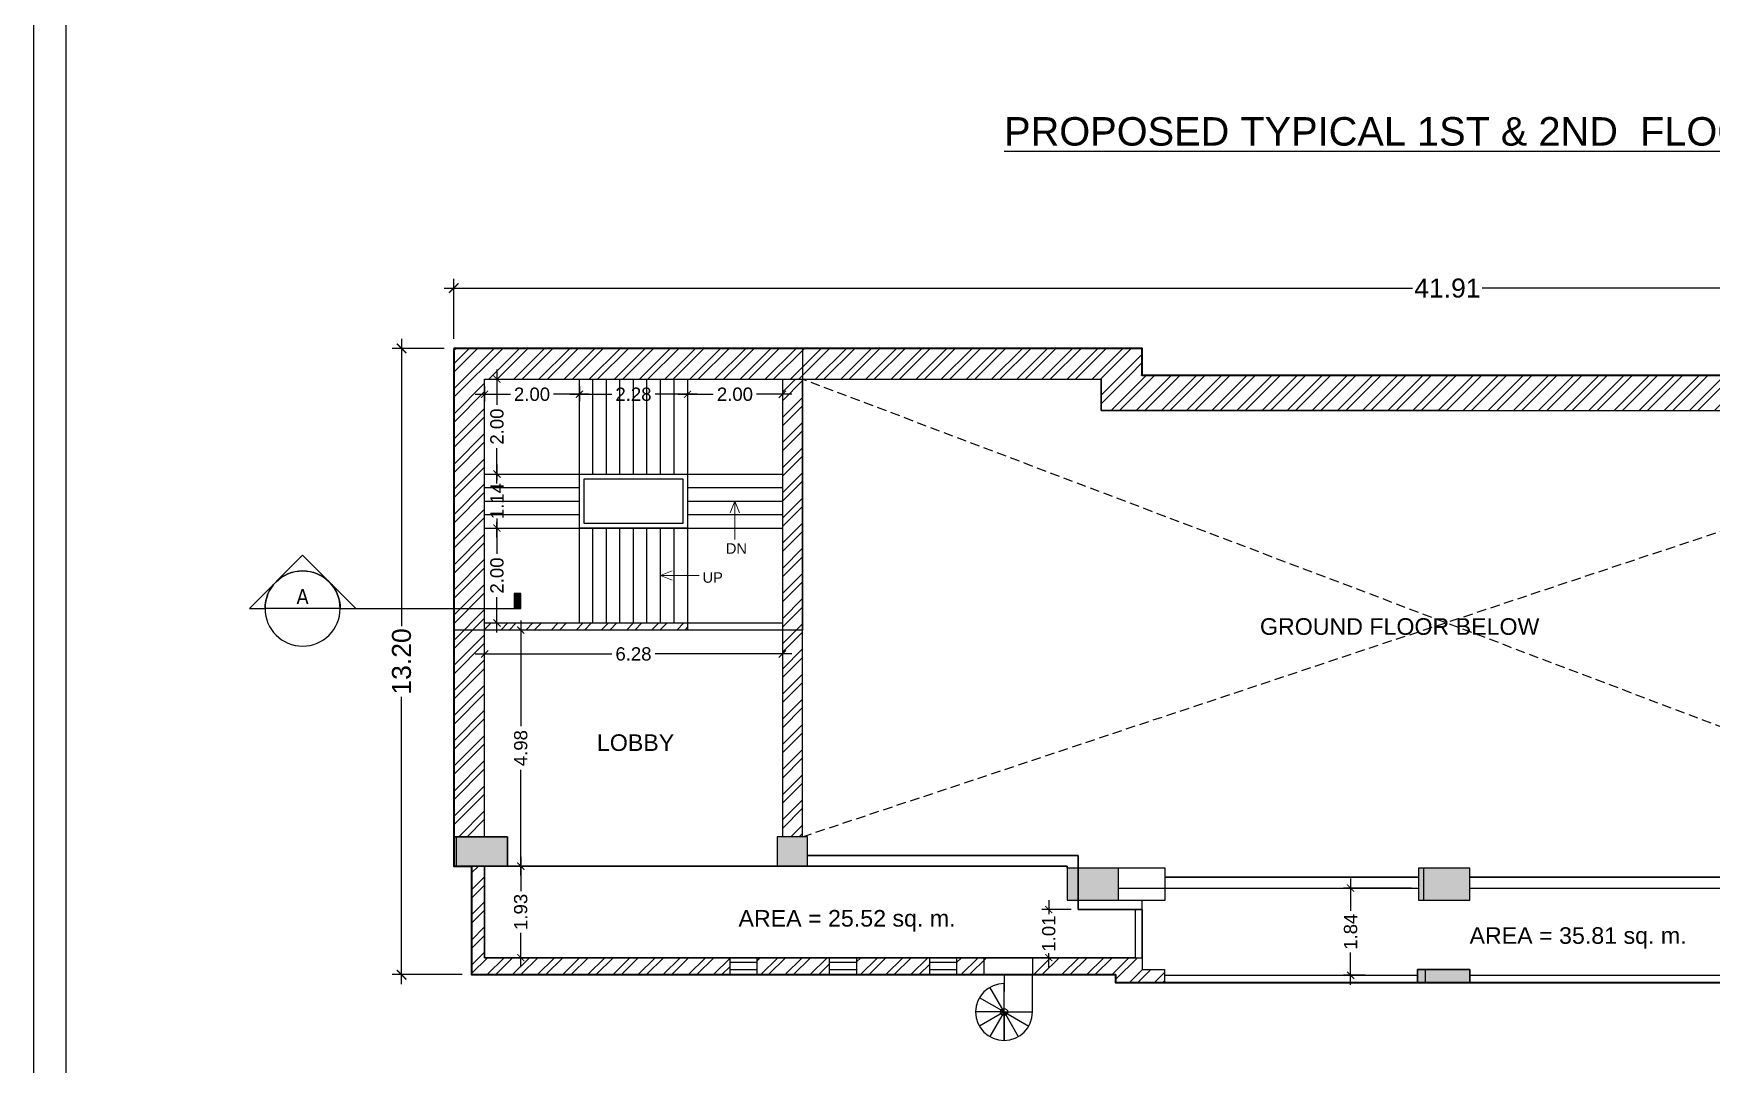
# Model space of a CAD drawing. Header units: millimetres. Extents: x -634016 to -633680, y -35980 to -35884.
# Drawn here: x -633847.47 to -633812.08, y -35938.07 to -35916.34 of the extents above; entities that cross this region are included whole.
import ezdxf
from ezdxf.enums import TextEntityAlignment as Align

# ---------------------------------------------------------------- set-up
doc = ezdxf.new("R2010")
doc.units = ezdxf.units.MM
doc.header["$LTSCALE"] = 200
doc.header["$MEASUREMENT"] = 0
doc.header["$PDMODE"] = 3
doc.linetypes.add('HIDDEN', pattern=[0.375, 0.25, -0.125])
doc.layers.get('0').update_dxf_attribs({"linetype": 'CONTINUOUS'})
doc.layers.get('DEFPOINTS').update_dxf_attribs({"color": 11, "linetype": 'CONTINUOUS'})
for name, color, linetype in [('00 PRO', 3, 'CONTINUOUS'), ('COL', 253, 'CONTINUOUS'), ('FUR', 7, 'CONTINUOUS'), ('Section Line', 6, 'CONTINUOUS'), ('STAIR', 252, 'CONTINUOUS'), ('Wall', 7, 'CONTINUOUS'), ('WIN', 160, 'CONTINUOUS')]:
    doc.layers.add(name, color=color, linetype=linetype)
for name, color, linetype, lineweight in [('DIM', 11, 'CONTINUOUS', 25), ('LEGEND', 3, 'CONTINUOUS', 25), ('Text', 7, 'CONTINUOUS', 100)]:
    doc.layers.add(name, color=color, linetype=linetype, lineweight=lineweight)
doc.styles.add('Arial', font='arial.ttf')
doc.styles.add('style1', font='arial.ttf', dxfattribs={"height": 6})
doc.styles.add('Tahoma', font='tahoma.ttf')
doc.dimstyles.new('Copy of STANDARD', dxfattribs={"dimtxt": 0.4, "dimasz": 0.2, "dimexe": 0.2, "dimexo": 0.2, "dimgap": 0.09, "dimtad": 0, "dimzin": 0, "dimdsep": 46, "dimtxsty": 'Arial', "dimblk": 'ARCHTICK', "dimcen": 0.09, "dimdle": 0.2, "dimclrd": 253, "dimclre": 253, "dimclrt": 7, "dimadec": 0, "dimazin": 0, "dimtfac": 1, "dimtofl": 0, "dimtmove": 0, "dimatfit": 3, "dimldrblk": 'ARCHTICK', "dimfxl": 0.18, "dimtolj": 1, "dimtzin": 0, "dimarcsym": 0})
pattern_1 = [(45, (1871.1088, -182.90033), (-0.26516504294, 0.26516504294), []), (45, (1871.2856, -182.90033), (-0.26516504294, 0.26516504294), [])]

# ---------------------------------------------------------------- blocks, each defined once
blk = doc.blocks.new('*U3')
blk.add_hatch(color=256).paths.add_polyline_path([(-1.812, 0.125), (-1.757, 0.125), (-1.757, 0), (-1.812, 0)])
at = {"color": 1, "true_color": 0xff0000}
blk.add_line((-0.313, 0), (-1.812, 0), dxfattribs=at)
blk.add_line((-0.313, 0), (0.312, 0))
blk.add_lwpolyline([(-0.313, 0), (-0.442, 0), (0, 0.442), (0.442, 0), (0.312, 0, 1)], format="xyb", close=True, dxfattribs=at)
blk.add_lwpolyline([(-1.812, 0.125), (-1.757, 0.125), (-1.757, 0), (-1.812, 0)], close=True, dxfattribs=at)
blk.add_circle((0, 0), 0.312, dxfattribs=at)
at = {"style": 'Tahoma', "flags": 8}
blk.add_attdef('VIEWNUMBER', text='', height=0.125, dxfattribs=at).set_placement((0, 0), align=Align.BOTTOM_CENTER)
blk.add_attdef('SHEETNUMBER', text='', height=0.125, dxfattribs=at).set_placement((0, -0.063), align=Align.TOP_CENTER)
blk = doc.blocks.new('_ArchTick')
at = {"color": 0, "linetype": 'ByBlock', "const_width": 0.15}
blk.add_lwpolyline([(-0.5, -0.5), (0.5, 0.5)], dxfattribs=at)
blk = doc.blocks.new('*D279')
at = {"layer": 'DEFPOINTS', "color": 0, "transparency": 16777216}
for p in [(-633838.61, -35921.706), (-633838.61, -35922.974), (-633796.697, -35923.545)]:
    blk.add_point(p, dxfattribs=at)
at = {"layer": 'DIM', "color": 253, "lineweight": -2, "transparency": 16777216}
for p, q in [((-633838.81, -35921.706), (-633818.387, -35921.706)), ((-633838.61, -35922.774), (-633838.61, -35921.506)), ((-633796.497, -35921.706), (-633816.919, -35921.706)), ((-633796.697, -35923.345), (-633796.697, -35921.506))]:
    blk.add_line(p, q, dxfattribs=at)
at = {"layer": 'DIM', "color": 253, "lineweight": -2, "transparency": 16777216, "xscale": 0.2, "yscale": 0.2, "zscale": 0.2, "rotation": 180}
blk.add_blockref('_ArchTick', (-633838.61, -35921.706), dxfattribs=at)
at = {"layer": 'DIM', "color": 253, "lineweight": -2, "transparency": 16777216, "xscale": 0.2, "yscale": 0.2, "zscale": 0.2}
blk.add_blockref('_ArchTick', (-633796.697, -35921.706), dxfattribs=at)
at = {"layer": 'DIM', "color": 7, "transparency": 16777216, "insert": (-633817.653, -35921.706), "char_height": 0.4, "attachment_point": 5, "style": 'Arial'}
blk.add_mtext('\\A1;41.91', dxfattribs=at)
blk = doc.blocks.new('*D280')
at = {"layer": 'DEFPOINTS', "color": 0, "transparency": 16777216}
for p in [(-633838.61, -35922.974), (-633839.711, -35936.176), (-633838.236, -35936.176)]:
    blk.add_point(p, dxfattribs=at)
at = {"layer": 'DIM', "color": 253, "lineweight": -2, "transparency": 16777216}
for p, q in [((-633839.711, -35922.774), (-633839.711, -35928.829)), ((-633838.81, -35922.974), (-633839.911, -35922.974)), ((-633839.711, -35936.376), (-633839.711, -35930.32)), ((-633838.436, -35936.176), (-633839.911, -35936.176))]:
    blk.add_line(p, q, dxfattribs=at)
at = {"layer": 'DIM', "color": 253, "lineweight": -2, "transparency": 16777216, "xscale": 0.2, "yscale": 0.2, "zscale": 0.2}
for p, rotation in [((-633839.711, -35922.974), 90), ((-633839.711, -35936.176), 270)]:
    blk.add_blockref('_ArchTick', p, dxfattribs=dict(at, rotation=rotation))
at = {"layer": 'DIM', "color": 7, "transparency": 16777216, "insert": (-633839.711, -35929.575), "char_height": 0.4, "attachment_point": 5, "rotation": 90, "style": 'Arial'}
blk.add_mtext('\\A1;13.20', dxfattribs=at)
blk = doc.blocks.new('*D282')
at = {"layer": 'DEFPOINTS', "color": 0, "transparency": 16777216}
for p in [(-633825.439, -35934.805), (-633826.06, -35935.819), (-633825.439, -35935.819)]:
    blk.add_point(p, dxfattribs=at)
at = {"layer": 'DIM', "color": 253, "lineweight": -2, "transparency": 16777216}
for p, q in [((-633825.589, -35934.805), (-633826.21, -35934.805)), ((-633826.06, -35934.605), (-633826.06, -35934.899)), ((-633825.589, -35935.819), (-633826.21, -35935.819)), ((-633826.06, -35936.019), (-633826.06, -35935.726))]:
    blk.add_line(p, q, dxfattribs=at)
at = {"layer": 'DIM', "color": 253, "lineweight": -2, "transparency": 16777216, "xscale": 0.15, "yscale": 0.15, "zscale": 0.15}
for p, rotation in [((-633826.06, -35934.805), 90), ((-633826.06, -35935.819), 270)]:
    blk.add_blockref('_ArchTick', p, dxfattribs=dict(at, rotation=rotation))
at = {"layer": 'DIM', "color": 7, "transparency": 16777216, "insert": (-633826.06, -35935.312), "char_height": 0.28, "attachment_point": 5, "rotation": 90, "style": 'Arial'}
blk.add_mtext('\\A1;1.01', dxfattribs=at)
blk = doc.blocks.new('*D283')
at = {"layer": 'DEFPOINTS', "color": 0, "transparency": 16777216}
for p in [(-633837.197, -35933.89), (-633836.606, -35933.89), (-633837.888, -35935.819)]:
    blk.add_point(p, dxfattribs=at)
at = {"layer": 'DIM', "color": 253, "lineweight": -2, "transparency": 16777216}
for p, q in [((-633837.197, -35933.69), (-633837.197, -35934.414)), ((-633836.756, -35933.89), (-633837.347, -35933.89)), ((-633837.197, -35936.019), (-633837.197, -35935.295)), ((-633837.738, -35935.819), (-633837.047, -35935.819))]:
    blk.add_line(p, q, dxfattribs=at)
at = {"layer": 'DIM', "color": 253, "lineweight": -2, "transparency": 16777216, "xscale": 0.15, "yscale": 0.15, "zscale": 0.15}
for p, rotation in [((-633837.197, -35933.89), 90), ((-633837.197, -35935.819), 270)]:
    blk.add_blockref('_ArchTick', p, dxfattribs=dict(at, rotation=rotation))
at = {"layer": 'DIM', "color": 7, "transparency": 16777216, "insert": (-633837.197, -35934.854), "char_height": 0.28, "attachment_point": 5, "rotation": 90, "style": 'Arial'}
blk.add_mtext('\\A1;1.93', dxfattribs=at)
blk = doc.blocks.new('*D284')
at = {"layer": 'DEFPOINTS', "color": 0, "transparency": 16777216}
for p in [(-633818.263, -35934.352), (-633819.694, -35936.191), (-633819.237, -35936.191)]:
    blk.add_point(p, dxfattribs=at)
at = {"layer": 'DIM', "color": 253, "lineweight": -2, "transparency": 16777216}
for p, q in [((-633819.694, -35934.152), (-633819.694, -35934.832)), ((-633818.413, -35934.352), (-633819.844, -35934.352)), ((-633819.694, -35936.391), (-633819.694, -35935.712)), ((-633819.387, -35936.191), (-633819.844, -35936.191))]:
    blk.add_line(p, q, dxfattribs=at)
at = {"layer": 'DIM', "color": 253, "lineweight": -2, "transparency": 16777216, "xscale": 0.15, "yscale": 0.15, "zscale": 0.15}
for p, rotation in [((-633819.694, -35934.352), 90), ((-633819.694, -35936.191), 270)]:
    blk.add_blockref('_ArchTick', p, dxfattribs=dict(at, rotation=rotation))
at = {"layer": 'DIM', "color": 7, "transparency": 16777216, "insert": (-633819.694, -35935.272), "char_height": 0.28, "attachment_point": 5, "rotation": 90, "style": 'Arial'}
blk.add_mtext('\\A1;1.84', dxfattribs=at)
blk = doc.blocks.new('*D4')
at = {"layer": 'DEFPOINTS', "color": 0, "transparency": 16777216}
for p in [(-634918.319, -35969.072), (-634916.319, -35969.072), (-634916.319, -35969.392)]:
    blk.add_point(p, dxfattribs=at)
at = {"layer": 'DIM', "color": 253, "lineweight": -2, "transparency": 16777216}
for p, q in [((-634918.319, -35969.222), (-634918.319, -35969.542)), ((-634916.319, -35969.222), (-634916.319, -35969.542)), ((-634918.519, -35969.392), (-634917.775, -35969.392)), ((-634916.119, -35969.392), (-634916.863, -35969.392))]:
    blk.add_line(p, q, dxfattribs=at)
at = {"layer": 'DIM', "color": 253, "lineweight": -2, "transparency": 16777216, "xscale": 0.15, "yscale": 0.15, "zscale": 0.15, "rotation": 180}
blk.add_blockref('_ArchTick', (-634918.319, -35969.392), dxfattribs=at)
at = {"layer": 'DIM', "color": 253, "lineweight": -2, "transparency": 16777216, "xscale": 0.15, "yscale": 0.15, "zscale": 0.15}
blk.add_blockref('_ArchTick', (-634916.319, -35969.392), dxfattribs=at)
at = {"layer": 'DIM', "color": 7, "transparency": 16777216, "insert": (-634917.319, -35969.392), "char_height": 0.28, "attachment_point": 5, "style": 'Arial'}
blk.add_mtext('\\A1;2.00', dxfattribs=at)
blk = doc.blocks.new('*D5')
at = {"layer": 'DEFPOINTS', "color": 0, "transparency": 16777216}
for p in [(-634916.319, -35969.072), (-634914.039, -35969.392), (-634914.039, -35969.392)]:
    blk.add_point(p, dxfattribs=at)
at = {"layer": 'DIM', "color": 253, "lineweight": -2, "transparency": 16777216}
for p, q in [((-634916.319, -35969.222), (-634916.319, -35969.542)), ((-634916.519, -35969.392), (-634915.635, -35969.392)), ((-634913.839, -35969.392), (-634914.723, -35969.392))]:
    blk.add_line(p, q, dxfattribs=at)
at = {"layer": 'DIM', "color": 253, "lineweight": -2, "transparency": 16777216, "xscale": 0.15, "yscale": 0.15, "zscale": 0.15, "rotation": 180}
blk.add_blockref('_ArchTick', (-634916.319, -35969.392), dxfattribs=at)
at = {"layer": 'DIM', "color": 253, "lineweight": -2, "transparency": 16777216, "xscale": 0.15, "yscale": 0.15, "zscale": 0.15}
blk.add_blockref('_ArchTick', (-634914.039, -35969.392), dxfattribs=at)
at = {"layer": 'DIM', "color": 7, "transparency": 16777216, "insert": (-634915.179, -35969.392), "char_height": 0.28, "attachment_point": 5, "style": 'Arial'}
blk.add_mtext('\\A1;2.28', dxfattribs=at)
blk = doc.blocks.new('*D6')
at = {"layer": 'DEFPOINTS', "color": 0, "transparency": 16777216}
for p in [(-634914.039, -35969.392), (-634912.039, -35969.392), (-634912.039, -35969.392)]:
    blk.add_point(p, dxfattribs=at)
at = {"layer": 'DIM', "color": 253, "lineweight": -2, "transparency": 16777216}
for p, q in [((-634914.239, -35969.392), (-634913.495, -35969.392)), ((-634911.839, -35969.392), (-634912.583, -35969.392))]:
    blk.add_line(p, q, dxfattribs=at)
at = {"layer": 'DIM', "color": 253, "lineweight": -2, "transparency": 16777216, "xscale": 0.15, "yscale": 0.15, "zscale": 0.15, "rotation": 180}
blk.add_blockref('_ArchTick', (-634914.039, -35969.392), dxfattribs=at)
at = {"layer": 'DIM', "color": 253, "lineweight": -2, "transparency": 16777216, "xscale": 0.15, "yscale": 0.15, "zscale": 0.15}
blk.add_blockref('_ArchTick', (-634912.039, -35969.392), dxfattribs=at)
at = {"layer": 'DIM', "color": 7, "transparency": 16777216, "insert": (-634913.039, -35969.392), "char_height": 0.28, "attachment_point": 5, "style": 'Arial'}
blk.add_mtext('\\A1;2.00', dxfattribs=at)
blk = doc.blocks.new('*D7')
at = {"layer": 'DEFPOINTS', "color": 0, "transparency": 16777216}
for p in [(-634918.319, -35969.072), (-634918.319, -35971.072), (-634918.058, -35971.072)]:
    blk.add_point(p, dxfattribs=at)
at = {"layer": 'DIM', "color": 253, "lineweight": -2, "transparency": 16777216}
for p, q in [((-634918.058, -35968.872), (-634918.058, -35969.617)), ((-634918.169, -35969.072), (-634917.908, -35969.072)), ((-634918.058, -35971.272), (-634918.058, -35970.528)), ((-634918.169, -35971.072), (-634917.908, -35971.072))]:
    blk.add_line(p, q, dxfattribs=at)
at = {"layer": 'DIM', "color": 253, "lineweight": -2, "transparency": 16777216, "xscale": 0.15, "yscale": 0.15, "zscale": 0.15}
for p, rotation in [((-634918.058, -35969.072), 90), ((-634918.058, -35971.072), 270)]:
    blk.add_blockref('_ArchTick', p, dxfattribs=dict(at, rotation=rotation))
at = {"layer": 'DIM', "color": 7, "transparency": 16777216, "insert": (-634918.058, -35970.072), "char_height": 0.28, "attachment_point": 5, "rotation": 90, "style": 'Arial'}
blk.add_mtext('\\A1;2.00', dxfattribs=at)
blk = doc.blocks.new('*D8')
at = {"layer": 'DEFPOINTS', "color": 0, "transparency": 16777216}
for p in [(-634918.319, -35971.072), (-634918.319, -35972.212), (-634918.058, -35972.212)]:
    blk.add_point(p, dxfattribs=at)
at = {"layer": 'DIM', "color": 253, "lineweight": -2, "transparency": 16777216}
for p, q in [((-634918.058, -35970.872), (-634918.058, -35971.203)), ((-634918.169, -35971.072), (-634917.908, -35971.072)), ((-634918.058, -35972.412), (-634918.058, -35972.082)), ((-634918.169, -35972.212), (-634917.908, -35972.212))]:
    blk.add_line(p, q, dxfattribs=at)
at = {"layer": 'DIM', "color": 253, "lineweight": -2, "transparency": 16777216, "xscale": 0.15, "yscale": 0.15, "zscale": 0.15}
for p, rotation in [((-634918.058, -35971.072), 90), ((-634918.058, -35972.212), 270)]:
    blk.add_blockref('_ArchTick', p, dxfattribs=dict(at, rotation=rotation))
at = {"layer": 'DIM', "color": 7, "transparency": 16777216, "insert": (-634918.058, -35971.642), "char_height": 0.28, "attachment_point": 5, "rotation": 90, "style": 'Arial'}
blk.add_mtext('\\A1;1.14', dxfattribs=at)
blk = doc.blocks.new('*D9')
at = {"layer": 'DEFPOINTS', "color": 0, "transparency": 16777216}
for p in [(-634918.319, -35972.212), (-634918.319, -35974.212), (-634918.058, -35974.212)]:
    blk.add_point(p, dxfattribs=at)
at = {"layer": 'DIM', "color": 253, "lineweight": -2, "transparency": 16777216}
for p, q in [((-634918.058, -35972.012), (-634918.058, -35972.757)), ((-634918.169, -35972.212), (-634917.908, -35972.212)), ((-634918.058, -35974.412), (-634918.058, -35973.668)), ((-634918.169, -35974.212), (-634917.908, -35974.212))]:
    blk.add_line(p, q, dxfattribs=at)
at = {"layer": 'DIM', "color": 253, "lineweight": -2, "transparency": 16777216, "xscale": 0.15, "yscale": 0.15, "zscale": 0.15}
for p, rotation in [((-634918.058, -35972.212), 90), ((-634918.058, -35974.212), 270)]:
    blk.add_blockref('_ArchTick', p, dxfattribs=dict(at, rotation=rotation))
at = {"layer": 'DIM', "color": 7, "transparency": 16777216, "insert": (-634918.058, -35973.212), "char_height": 0.28, "attachment_point": 5, "rotation": 90, "style": 'Arial'}
blk.add_mtext('\\A1;2.00', dxfattribs=at)
blk = doc.blocks.new('*D287')
at = {"layer": 'DEFPOINTS', "color": 0, "transparency": 16777216}
for p in [(-633837.96, -35929.417), (-633831.68, -35929.417), (-633831.68, -35929.417)]:
    blk.add_point(p, dxfattribs=at)
at = {"layer": 'DIM', "color": 253, "lineweight": -2, "transparency": 16777216}
for p, q in [((-633838.16, -35929.417), (-633835.275, -35929.417)), ((-633831.48, -35929.417), (-633834.365, -35929.417))]:
    blk.add_line(p, q, dxfattribs=at)
at = {"layer": 'DIM', "color": 253, "lineweight": -2, "transparency": 16777216, "xscale": 0.15, "yscale": 0.15, "zscale": 0.15, "rotation": 180}
blk.add_blockref('_ArchTick', (-633837.96, -35929.417), dxfattribs=at)
at = {"layer": 'DIM', "color": 253, "lineweight": -2, "transparency": 16777216, "xscale": 0.15, "yscale": 0.15, "zscale": 0.15}
blk.add_blockref('_ArchTick', (-633831.68, -35929.417), dxfattribs=at)
at = {"layer": 'DIM', "color": 7, "transparency": 16777216, "insert": (-633834.82, -35929.417), "char_height": 0.28, "attachment_point": 5, "style": 'Arial'}
blk.add_mtext('\\A1;6.28', dxfattribs=at)
blk = doc.blocks.new('*D288')
at = {"layer": 'DEFPOINTS', "color": 0, "transparency": 16777216}
for p in [(-633837.197, -35928.913), (-633837.197, -35928.913), (-633837.197, -35933.89)]:
    blk.add_point(p, dxfattribs=at)
at = {"layer": 'DIM', "color": 253, "lineweight": -2, "transparency": 16777216}
for p, q in [((-633837.197, -35928.713), (-633837.197, -35930.942)), ((-633837.347, -35928.913), (-633837.347, -35928.913)), ((-633837.197, -35934.09), (-633837.197, -35931.861)), ((-633837.347, -35933.89), (-633837.347, -35933.89))]:
    blk.add_line(p, q, dxfattribs=at)
at = {"layer": 'DIM', "color": 253, "lineweight": -2, "transparency": 16777216, "xscale": 0.15, "yscale": 0.15, "zscale": 0.15}
for p, rotation in [((-633837.197, -35928.913), 90), ((-633837.197, -35933.89), 270)]:
    blk.add_blockref('_ArchTick', p, dxfattribs=dict(at, rotation=rotation))
at = {"layer": 'DIM', "color": 7, "transparency": 16777216, "insert": (-633837.197, -35931.402), "char_height": 0.28, "attachment_point": 5, "rotation": 90, "style": 'Arial'}
blk.add_mtext('\\A1;4.98', dxfattribs=at)
blk = doc.blocks.new('str 2mh')
h = blk.add_hatch()
h.set_pattern_fill('ANSI32', color=8, style=0)
h.set_pattern_definition([(45, (634918.31903, 35969.0724), (-0.26516504294, 0.26516504294), []), (45, (634918.4958, 35969.0724), (-0.26516504294, 0.26516504294), [])])
h.paths.add_polyline_path([(4.28, -5.14), (0, -5.14), (0, -5.29), (4.28, -5.29)])
for points in [[(4.28, -3.14), (2, -3.14), (2, -2), (4.28, -2)], [(4.18, -3.04), (2.1, -3.04), (2.1, -2.1), (4.18, -2.1)], [(4.28, -5.29), (0, -5.29), (0, -5.14), (4.28, -5.14)]]:
    blk.add_lwpolyline(points, close=True)
at = {"layer": 'STAIR'}
for p, q in [((2, -5.14), (2, 0)), ((2.285, -2), (2.285, 0)), ((2.57, -2), (2.57, 0)), ((2.855, -2), (2.855, 0)), ((3.14, -2), (3.14, 0)), ((3.425, -2), (3.425, 0)), ((3.71, -2), (3.71, 0)), ((3.995, -2), (3.995, 0)), ((4.28, 0), (4.28, -5.14)), ((0, -2), (6.28, -2)), ((0, -2.285), (2, -2.285)), ((4.28, -2.285), (6.28, -2.285)), ((0, -2.57), (2, -2.57)), ((4.28, -2.57), (6.28, -2.57)), ((0, -2.855), (2, -2.855)), ((0, -3.14), (6.28, -3.14)), ((2.285, -5.14), (2.285, -3.14)), ((2.57, -5.14), (2.57, -3.14)), ((2.855, -5.14), (2.855, -3.14)), ((3.14, -5.14), (3.14, -3.14)), ((3.425, -5.14), (3.425, -3.14)), ((3.71, -5.14), (3.71, -3.14)), ((3.995, -5.14), (3.995, -3.14)), ((4.28, -2.855), (6.28, -2.855))]:
    blk.add_line(p, q, dxfattribs=at)
at = {"layer": 'Text', "lineweight": 5}
for p, q in [((5.28, -2.57), (5.182, -2.816)), ((5.28, -2.57), (5.28, -3.382)), ((5.28, -2.57), (5.378, -2.816)), ((3.71, -4.14), (3.956, -4.042)), ((3.71, -4.14), (4.522, -4.14)), ((3.71, -4.14), (3.956, -4.238))]:
    blk.add_line(p, q, dxfattribs=at)
at = {"layer": 'Wall'}
for p, q in [((0, -5.14), (0, 0)), ((0, 0), (6.28, 0)), ((6.28, 0), (6.28, -5.14)), ((0, -5.14), (6.28, -5.14))]:
    blk.add_line(p, q, dxfattribs=at)
at = {"layer": 'LEGEND', "color": 7, "style": 'style1'}
for s, p in [('DN', (5.089, -3.68)), ('UP', (4.598, -4.292))]:
    blk.add_text(s, height=0.22, dxfattribs=at).set_placement(p)
at = {"layer": 'DIM'}
for base, p1, p2, picture, middle in [((2, -0.32), (0, 0), (2, 0), '*D4', (1, -0.32)), ((4.28, -0.32), (2, 0), (4.28, -0.32), '*D5', (3.14, -0.32)), ((6.28, -0.32), (4.28, -0.32), (6.28, -0.32), '*D6', (5.28, -0.32))]:
    dim = blk.add_linear_dim(base=base, p1=p1, p2=p2, dimstyle='Copy of STANDARD', override={"dimtxt": 0.28, "dimasz": 0.15, "dimexe": 0.15, "dimexo": 0.15}, dxfattribs=at)
    dim.commit()
    dim.dimension.update_dxf_attribs({"geometry": picture, "text_midpoint": middle, "insert": (634918.319, 35969.072)})
for base, p1, p2, picture, middle in [((0.261, -2), (0, 0), (0, -2), '*D7', (0.261, -1)), ((0.261, -3.14), (0, -2), (0, -3.14), '*D8', (0.261, -2.57)), ((0.261, -5.14), (0, -3.14), (0, -5.14), '*D9', (0.261, -4.14))]:
    dim = blk.add_linear_dim(base=base, p1=p1, p2=p2, angle=90, dimstyle='Copy of STANDARD', override={"dimtxt": 0.28, "dimasz": 0.15, "dimexe": 0.15, "dimexo": 0.15}, dxfattribs=at)
    dim.commit()
    dim.dimension.update_dxf_attribs({"geometry": picture, "text_midpoint": middle, "insert": (634918.319, 35969.072)})

msp = doc.modelspace()

# ---------------------------------------------------------------- hatches: boundary and pattern name
h = msp.add_hatch()
h.set_pattern_fill('ANSI32', color=8, style=0)
h.set_pattern_definition(pattern_1)
h.paths.add_polyline_path([(-633824.957, -35923.623), (-633824.957, -35923.545), (-633824.115, -35923.545), (-633824.091, -35923.52), (-633824.091, -35922.974), (-633838.57, -35922.974), (-633838.61, -35923.013), (-633838.61, -35931.167), (-633838.101, -35931.167), (-633837.96, -35931.167), (-633837.96, -35923.623), (-633831.68, -35923.623), (-633831.257, -35923.623)])
h.paths.add_polyline_path([(-633838.61, -35933.27), (-633837.96, -35933.27), (-633837.96, -35931.167), (-633838.61, -35931.167)])
h = msp.add_hatch()
h.set_pattern_fill('ANSI32', color=8, style=0)
h.set_pattern_definition(pattern_1)
h.paths.add_polyline_path([(-633824.957, -35924.283), (-633803.971, -35924.283), (-633803.971, -35923.545), (-633824.957, -35923.545)])
h = msp.add_hatch()
h.set_pattern_fill('ANSI32', color=8, style=0)
h.set_pattern_definition([(45, (1143.9535, -3.82855), (-0.26516504294, 0.26516504294), []), (45, (1144.13027, -3.82855), (-0.26516504294, 0.26516504294), [])])
h.paths.add_polyline_path([(-633831.257, -35923.623), (-633831.68, -35923.623), (-633831.68, -35928.763), (-633831.68, -35933.27), (-633831.257, -35933.27)])
h = msp.add_hatch()
h.set_pattern_fill('ANSI32', color=8, style=0)
h.set_pattern_definition([(45, (1871.1088, -185.87785), (-0.26516504294, 0.26516504294), []), (45, (1871.2856, -185.87785), (-0.26516504294, 0.26516504294), [])])
h.paths.add_polyline_path([(-633837.96, -35935.819), (-633837.96, -35933.89), (-633838.236, -35933.89), (-633838.236, -35936.176), (-633832.782, -35936.176), (-633832.782, -35935.819)])

# ---------------------------------------------------------------- linework, layer by layer
at = {"color": 8}
for p, q in [((-633838.61, -35923.013), (-633838.57, -35922.974)), ((-633824.115, -35923.545), (-633824.091, -35923.52)), ((-633832.221, -35935.893), (-633832.147, -35935.819)), ((-633832.132, -35936.176), (-633831.775, -35935.819)), ((-633831.974, -35936.176), (-633831.617, -35935.819)), ((-633831.62, -35936.176), (-633831.263, -35935.819)), ((-633831.443, -35936.176), (-633831.086, -35935.819)), ((-633831.09, -35936.176), (-633830.733, -35935.819)), ((-633830.913, -35936.176), (-633830.686, -35935.949)), ((-633830.115, -35935.908), (-633830.026, -35935.819)), ((-633830.029, -35936.176), (-633829.672, -35935.819)), ((-633829.852, -35936.176), (-633829.495, -35935.819)), ((-633829.499, -35936.176), (-633829.142, -35935.819)), ((-633829.322, -35936.176), (-633828.965, -35935.819)), ((-633828.968, -35936.176), (-633828.612, -35935.819)), ((-633828.792, -35936.176), (-633828.569, -35935.954)), ((-633828.008, -35935.923), (-633827.904, -35935.819)), ((-633827.908, -35936.176), (-633827.551, -35935.819)), ((-633827.731, -35936.176), (-633827.374, -35935.819)), ((-633826.378, -35936.176), (-633826.022, -35935.819)), ((-633826.202, -35936.176), (-633825.845, -35935.819)), ((-633825.786, -35936.176), (-633825.43, -35935.819)), ((-633825.61, -35936.176), (-633825.253, -35935.819)), ((-633825.256, -35936.176), (-633824.899, -35935.819)), ((-633825.079, -35936.176), (-633824.722, -35935.819)), ((-633824.726, -35936.176), (-633824.369, -35935.819)), ((-633824.652, -35936.279), (-633824.192, -35935.819)), ((-633824.36, -35936.341), (-633824.085, -35936.065)), ((-633824.183, -35936.341), (-633823.908, -35936.065)), ((-633823.83, -35936.341), (-633823.618, -35936.129)), ((-633823.653, -35936.341), (-633823.618, -35936.306))]:
    msp.add_line(p, q, dxfattribs=at)
for points in [[(-633680.187, -35980.035), (-633680.187, -35884.139), (-633847.473, -35884.139), (-633847.473, -35980.035)], [(-633680.867, -35979.355), (-633680.867, -35884.819), (-633846.793, -35884.819), (-633846.793, -35979.355)]]:
    msp.add_lwpolyline(points, close=True)
at = {"layer": '00 PRO', "lineweight": 40}
msp.add_lwpolyline([(-633838.61, -35922.974), (-633838.61, -35933.89), (-633838.236, -35933.89), (-633838.236, -35936.176), (-633824.652, -35936.176), (-633824.652, -35936.341), (-633796.697, -35936.341), (-633796.697, -35934.628), (-633796.697, -35934.628), (-633796.697, -35934.461), (-633796.697, -35934.461), (-633796.697, -35924.283), (-633796.697, -35923.545), (-633797.775, -35923.545), (-633798.783, -35923.545), (-633824.091, -35923.545), (-633824.091, -35922.974), (-633838.61, -35922.974)], dxfattribs=at)
at = {"layer": 'COL'}
for p, q in [((-633837.96, -35933.27), (-633838.61, -35933.27)), ((-633838.555, -35933.89), (-633838.555, -35933.27)), ((-633837.478, -35933.27), (-633837.96, -35933.27)), ((-633837.478, -35933.89), (-633837.478, -35933.27)), ((-633831.68, -35933.27), (-633831.788, -35933.27)), ((-633831.788, -35933.27), (-633831.788, -35933.89)), ((-633831.148, -35933.27), (-633831.257, -35933.27)), ((-633831.148, -35933.89), (-633831.148, -35933.27)), ((-633837.96, -35933.89), (-633837.478, -35933.89)), ((-633831.788, -35933.89), (-633831.148, -35933.89)), ((-633818.15, -35934.608), (-633818.15, -35933.929)), ((-633818.283, -35936.065), (-633818.283, -35936.341)), ((-633818.12, -35936.065), (-633818.12, -35936.341)), ((-633817.181, -35936.065), (-633817.181, -35936.341))]:
    msp.add_line(p, q, dxfattribs=at)
for points in [[(-633837.478, -35933.89), (-633838.61, -35933.89), (-633838.61, -35933.27), (-633837.478, -35933.27)], [(-633831.788, -35933.89), (-633831.148, -35933.89), (-633831.148, -35933.27), (-633831.788, -35933.27)], [(-633825.67, -35934.608), (-633824.587, -35934.608), (-633824.587, -35933.929), (-633825.67, -35933.929)], [(-633818.263, -35934.608), (-633817.181, -35934.608), (-633817.181, -35933.929), (-633818.263, -35933.929)], [(-633818.283, -35936.341), (-633817.181, -35936.341), (-633817.181, -35936.065), (-633818.283, -35936.065)]]:
    msp.add_lwpolyline(points, close=True, dxfattribs=at)
for points in [[(-633838.61, -35933.27), (-633837.478, -35933.27), (-633838.61, -35933.89), (-633837.478, -35933.89)], [(-633831.788, -35933.27), (-633831.148, -35933.27), (-633831.788, -35933.89), (-633831.148, -35933.89)], [(-633825.67, -35933.929), (-633824.587, -35933.929), (-633825.67, -35934.608), (-633824.587, -35934.608)], [(-633818.263, -35933.929), (-633817.181, -35933.929), (-633818.263, -35934.608), (-633817.181, -35934.608)], [(-633818.283, -35936.065), (-633817.181, -35936.065), (-633818.283, -35936.341), (-633817.181, -35936.341)]]:
    msp.add_solid(points, dxfattribs=at)
at = {"layer": 'DEFPOINTS'}
msp.add_lwpolyline([(-633838.61, -35922.974), (-633831.257, -35922.974), (-633831.257, -35928.913), (-633838.61, -35928.913)], close=True, dxfattribs=at)
for points in [[(-633811.816, -35934.122), (-633817.181, -35934.122), (-633817.181, -35933.929), (-633818.263, -35933.929), (-633818.263, -35934.122), (-633823.608, -35934.122), (-633823.608, -35933.929), (-633825.439, -35933.929), (-633825.439, -35933.663), (-633831.148, -35933.663), (-633831.148, -35933.27), (-633831.257, -35933.27), (-633831.257, -35923.623), (-633824.957, -35923.623), (-633824.957, -35924.283)], [(-633824.957, -35924.283), (-633804.233, -35924.283)], [(-633838.236, -35933.89), (-633825.67, -35933.89), (-633825.67, -35934.608), (-633823.608, -35934.608), (-633823.608, -35934.352), (-633818.263, -35934.352), (-633818.263, -35934.608), (-633817.181, -35934.608), (-633817.181, -35934.352), (-633811.816, -35934.352)], [(-633796.697, -35936.341), (-633824.652, -35936.341), (-633824.652, -35936.176), (-633838.236, -35936.176), (-633838.236, -35933.89)]]:
    msp.add_lwpolyline(points, dxfattribs=at)
at = {"layer": 'FUR'}
for p, q in [((-633831.148, -35933.663), (-633825.439, -35933.663)), ((-633831.788, -35933.89), (-633837.478, -35933.89)), ((-633831.148, -35933.89), (-633825.67, -35933.89)), ((-633823.608, -35934.122), (-633818.263, -35934.122)), ((-633817.181, -35934.122), (-633811.816, -35934.122)), ((-633824.587, -35934.352), (-633819.223, -35934.352)), ((-633823.608, -35934.352), (-633818.263, -35934.352)), ((-633817.181, -35934.352), (-633811.816, -35934.352)), ((-633827.003, -35936.176), (-633827.427, -35936.176)), ((-633824.587, -35936.341), (-633819.242, -35936.341)), ((-633823.618, -35936.191), (-633818.283, -35936.191)), ((-633823.618, -35936.341), (-633818.283, -35936.341)), ((-633818.12, -35936.341), (-633812.775, -35936.341)), ((-633817.181, -35936.191), (-633811.836, -35936.191)), ((-633817.181, -35936.341), (-633811.836, -35936.341))]:
    msp.add_line(p, q, dxfattribs=at)
msp.add_lwpolyline([(-633837.96, -35935.819), (-633837.96, -35933.89), (-633837.478, -35933.89), (-633837.478, -35933.89), (-633831.788, -35933.89), (-633831.788, -35933.89), (-633831.148, -35933.89), (-633831.148, -35933.663), (-633825.439, -35933.663), (-633825.439, -35934.805), (-633824.238, -35934.805), (-633824.238, -35935.819)], close=True, dxfattribs=at)
for points in [[(-633825.67, -35933.89), (-633837.96, -35933.89), (-633837.96, -35935.819), (-633824.091, -35935.819)], [(-633824.091, -35935.819), (-633824.091, -35934.805), (-633825.439, -35934.805), (-633825.439, -35933.89), (-633825.439, -35933.89)]]:
    msp.add_lwpolyline(points, dxfattribs=at)
at = {"layer": 'STAIR', "linetype": 'HIDDEN', "ltscale": 0.004}
for p, q in [((-633804.233, -35933.85), (-633831.257, -35923.623)), ((-633831.257, -35933.27), (-633804.233, -35924.283))]:
    msp.add_line(p, q, dxfattribs=at)
at = {"layer": 'STAIR'}
for p, q in [((-633824.238, -35934.805), (-633824.238, -35935.819)), ((-633824.091, -35934.805), (-633824.091, -35935.819))]:
    msp.add_line(p, q, dxfattribs=at)
at = {"layer": 'STAIR', "color": 7}
for p, q in [((-633827.003, -35936.964), (-633827.522, -35936.664)), ((-633827.003, -35936.964), (-633827.303, -35936.444)), ((-633827.003, -35936.964), (-633827.003, -35936.364)), ((-633827.003, -35936.964), (-633827.003, -35936.364)), ((-633827.003, -35936.964), (-633827.603, -35936.964)), ((-633827.003, -35936.964), (-633827.603, -35936.964)), ((-633827.003, -35936.964), (-633827.522, -35937.264)), ((-633827.003, -35936.964), (-633827.303, -35937.483)), ((-633827.003, -35937.564), (-633827.003, -35936.964)), ((-633827.003, -35936.964), (-633826.403, -35936.964)), ((-633827.003, -35936.964), (-633827.003, -35937.564)), ((-633827.003, -35936.964), (-633826.403, -35936.964)), ((-633827.003, -35936.964), (-633827.003, -35937.564)), ((-633827.003, -35936.964), (-633826.703, -35937.483)), ((-633827.003, -35936.964), (-633826.483, -35937.264))]:
    msp.add_line(p, q, dxfattribs=at)
msp.add_circle((-633827.003, -35936.964), 0.075, dxfattribs=at)
msp.add_arc((-633827.003, -35936.964), 0.6, 90, 0, dxfattribs=at)
at = {"layer": 'Wall'}
for p, q in [((-633838.61, -35922.974), (-633824.091, -35922.974)), ((-633838.61, -35933.89), (-633838.61, -35922.974)), ((-633838.61, -35933.89), (-633838.61, -35922.974)), ((-633824.091, -35923.545), (-633824.091, -35922.974)), ((-633824.091, -35923.545), (-633803.971, -35923.545)), ((-633837.96, -35933.27), (-633837.96, -35923.623)), ((-633837.96, -35923.623), (-633831.68, -35923.623)), ((-633831.68, -35923.623), (-633831.257, -35923.623)), ((-633831.68, -35923.623), (-633831.68, -35933.27)), ((-633831.257, -35923.623), (-633824.957, -35923.623)), ((-633831.257, -35933.27), (-633831.257, -35923.623)), ((-633824.957, -35924.283), (-633824.957, -35923.623)), ((-633817.791, -35924.283), (-633824.957, -35924.283)), ((-633818.632, -35924.283), (-633812.332, -35924.283)), ((-633817.633, -35924.283), (-633817.791, -35924.283)), ((-633817.633, -35924.283), (-633811.334, -35924.283)), ((-633825.439, -35933.821), (-633825.439, -35934.805)), ((-633838.236, -35936.176), (-633838.236, -35933.89)), ((-633837.96, -35935.819), (-633837.96, -35933.89)), ((-633825.67, -35933.929), (-633825.67, -35933.89)), ((-633824.587, -35933.929), (-633825.67, -35933.929)), ((-633825.67, -35933.929), (-633825.67, -35934.608)), ((-633824.587, -35934.608), (-633824.587, -35933.929)), ((-633823.608, -35933.929), (-633824.587, -35933.929)), ((-633823.608, -35934.608), (-633823.608, -35933.929)), ((-633817.181, -35933.929), (-633818.263, -35933.929)), ((-633818.263, -35933.929), (-633818.263, -35934.608)), ((-633817.181, -35934.608), (-633817.181, -35933.929)), ((-633825.67, -35934.608), (-633824.587, -35934.608)), ((-633825.439, -35934.805), (-633824.238, -35934.805)), ((-633824.238, -35934.805), (-633824.091, -35934.805)), ((-633824.091, -35934.805), (-633824.091, -35934.608)), ((-633824.091, -35934.608), (-633823.608, -35934.608)), ((-633818.263, -35934.608), (-633817.181, -35934.608)), ((-633832.782, -35935.819), (-633834.318, -35935.819)), ((-633831.645, -35935.819), (-633833.809, -35935.819)), ((-633832.782, -35936.176), (-633832.782, -35935.819)), ((-633830.686, -35935.819), (-633832.221, -35935.819)), ((-633832.221, -35935.819), (-633832.221, -35936.176)), ((-633831.645, -35935.819), (-633831.497, -35935.819)), ((-633830.686, -35936.176), (-633830.686, -35935.819)), ((-633828.569, -35935.819), (-633830.115, -35935.819)), ((-633830.115, -35935.819), (-633830.115, -35936.176)), ((-633828.569, -35936.176), (-633828.569, -35935.819)), ((-633826.709, -35935.819), (-633828.008, -35935.819)), ((-633828.008, -35935.819), (-633828.008, -35936.176)), ((-633827.427, -35935.819), (-633827.427, -35936.176)), ((-633824.238, -35935.819), (-633826.403, -35935.819)), ((-633826.403, -35935.819), (-633826.403, -35936.176)), ((-633824.238, -35935.819), (-633824.091, -35935.819)), ((-633824.091, -35935.819), (-633824.091, -35936.065)), ((-633832.782, -35936.176), (-633838.236, -35936.176)), ((-633832.058, -35936.176), (-633833.809, -35936.176)), ((-633830.686, -35936.176), (-633832.221, -35936.176)), ((-633828.569, -35936.176), (-633830.115, -35936.176)), ((-633827.003, -35936.176), (-633828.008, -35936.176)), ((-633827.003, -35936.176), (-633827.003, -35936.533)), ((-633824.652, -35936.176), (-633826.403, -35936.176)), ((-633826.403, -35936.964), (-633826.403, -35936.176)), ((-633824.652, -35936.341), (-633824.652, -35936.176)), ((-633823.618, -35936.341), (-633824.652, -35936.341)), ((-633824.091, -35936.065), (-633823.618, -35936.065)), ((-633823.618, -35936.065), (-633823.618, -35936.341))]:
    msp.add_line(p, q, dxfattribs=at)
for points in [[(-633837.478, -35933.27), (-633838.61, -35933.27), (-633838.61, -35933.89), (-633837.478, -35933.89)], [(-633831.148, -35933.27), (-633831.788, -35933.27), (-633831.788, -35933.89), (-633831.148, -35933.89)], [(-633817.181, -35936.341), (-633818.283, -35936.341), (-633818.283, -35936.065), (-633817.181, -35936.065)]]:
    msp.add_lwpolyline(points, close=True, dxfattribs=at)
at = {"layer": 'WIN'}
for p, q in [((-633832.221, -35935.819), (-633832.782, -35935.819)), ((-633832.221, -35935.918), (-633832.782, -35935.918)), ((-633830.115, -35935.819), (-633830.686, -35935.819)), ((-633830.115, -35935.918), (-633830.686, -35935.918)), ((-633828.008, -35935.819), (-633828.569, -35935.819)), ((-633828.008, -35935.918), (-633828.569, -35935.918)), ((-633832.221, -35936.078), (-633832.782, -35936.078)), ((-633832.221, -35936.176), (-633832.782, -35936.176)), ((-633830.115, -35936.078), (-633830.686, -35936.078)), ((-633830.115, -35936.176), (-633830.686, -35936.176)), ((-633828.008, -35936.078), (-633828.569, -35936.078)), ((-633828.008, -35936.176), (-633828.569, -35936.176))]:
    msp.add_line(p, q, dxfattribs=at)

# ---------------------------------------------------------------- block references
msp.add_blockref('str 2mh', (-633837.96, -35923.623))
at = {"layer": 'Section Line'}
ref = msp.add_blockref('*U3', (-633841.799, -35928.459), dxfattribs=dict(at, xscale=-2.540000000037252, yscale=2.540000000037252, zscale=2.54))
ref.add_attrib('VIEWNUMBER', 'A', dxfattribs={"layer": '0', "extrusion": (0, 0, -1), "height": 0.318, "style": 'Tahoma'}).set_placement((633841.799, -35928.459), align=Align.BOTTOM_CENTER)

# ---------------------------------------------------------------- texts
at = {"layer": 'LEGEND', "color": 7, "style": 'style1'}
msp.add_text('%%UPROPOSED TYPICAL 1ST & 2ND  FLOOR PLAN', height=0.6, dxfattribs=at).set_placement((-633817.642, -35918.4), align=Align.MIDDLE_CENTER)
at = {"layer": 'LEGEND', "color": 7, "char_height": 0.35, "width": 8.94938, "attachment_point": 1, "style": 'style1'}
for s, insert in [('GROUND FLOOR BELOW', (-633821.607, -35928.663)), ('LOBBY', (-633835.591, -35931.111)), ('AREA = 25.52 sq. m.', (-633832.605, -35934.814)), ('AREA = 35.81 sq. m.', (-633817.186, -35935.177))]:
    msp.add_mtext(s, dxfattribs=dict(at, insert=insert))

# ---------------------------------------------------------------- dimensions: what is measured, and where the dimension line sits
at = {"layer": 'DIM'}
for base, p1, p2, angle, picture, middle in [((-633838.61, -35921.706), (-633796.697, -35923.545), (-633838.61, -35922.974), 180, '*D279', (-633817.653, -35921.706)), ((-633839.711, -35936.176), (-633838.61, -35922.974), (-633838.236, -35936.176), 270, '*D280', (-633839.711, -35929.575))]:
    dim = msp.add_linear_dim(base=base, p1=p1, p2=p2, angle=angle, dimstyle='Copy of STANDARD', dxfattribs=at)
    dim.commit()
    dim.dimension.update_dxf_attribs({"geometry": picture, "text_midpoint": middle})
for base, p1, p2, picture, middle in [((-633837.197, -35928.913), (-633837.197, -35933.89), (-633837.197, -35928.913), '*D288', (-633837.197, -35931.402)), ((-633837.197, -35933.89), (-633837.888, -35935.819), (-633836.606, -35933.89), '*D283', (-633837.197, -35934.854)), ((-633819.694, -35936.191), (-633818.263, -35934.352), (-633819.237, -35936.191), '*D284', (-633819.694, -35935.272))]:
    dim = msp.add_linear_dim(base=base, p1=p1, p2=p2, angle=90, dimstyle='Copy of STANDARD', override={"dimtxt": 0.28, "dimasz": 0.15, "dimexe": 0.15, "dimexo": 0.15}, dxfattribs=at)
    dim.commit()
    dim.dimension.update_dxf_attribs({"geometry": picture, "text_midpoint": middle})
dim = msp.add_linear_dim(base=(-633831.68, -35929.417), p1=(-633837.96, -35929.417), p2=(-633831.68, -35929.417), dimstyle='Copy of STANDARD', override={"dimtxt": 0.28, "dimasz": 0.15, "dimexe": 0.15, "dimexo": 0.15}, dxfattribs=at)
dim.commit()
dim.dimension.update_dxf_attribs({"geometry": '*D287', "text_midpoint": (-633834.82, -35929.417)})
dim = msp.add_linear_dim(base=(-633826.06, -35935.819), p1=(-633825.439, -35934.805), p2=(-633825.439, -35935.819), angle=270, dimstyle='Copy of STANDARD', override={"dimtxt": 0.28, "dimasz": 0.15, "dimexe": 0.15, "dimexo": 0.15}, dxfattribs=at)
dim.commit()
dim.dimension.update_dxf_attribs({"geometry": '*D282', "text_midpoint": (-633826.06, -35935.312), "dimtype": 160})

doc.saveas('drawing.dxf')
